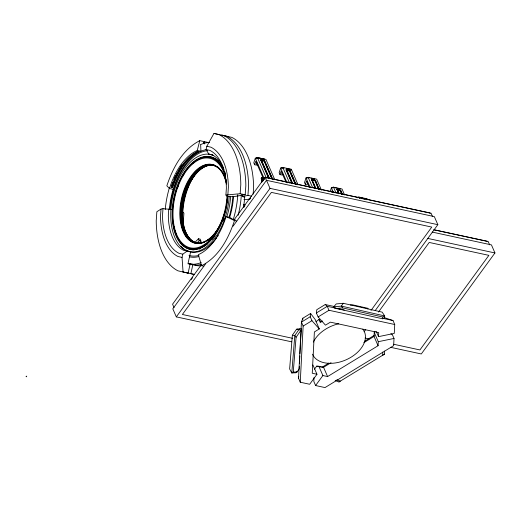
<?xml version="1.0" encoding="UTF-8"?>
<svg xmlns="http://www.w3.org/2000/svg" width="521" height="521" viewBox="0 0 521 521"><rect width="100%" height="100%" fill="white"/><g stroke="black" fill="none" stroke-linecap="round" stroke-linejoin="round"><path stroke-width="0.78" d="M313.922 377.66L313.87 381.58L315.596 385.54L325.013 387.578L393.642 345.644L394.013 338.455L392.287 334.489L390.854 333.733M382.785 352.072L382.655 355.231L384.459 354.15L384.583 351.089M299.321 366.471L299.204 368.881L297.087 371.916L295.902 372.743L291.78 372.977L289.637 368.94L292.366 335.224L296.547 329.226L301.418 328.744L300.448 343.137M299.477 363.254L299.822 356.012M299.94 353.596L300.37 344.746M261.386 180.963C262.232 179.869 260.695 181.66 261.842 181.92M261.418 181.171L261.451 181.464M261.776 181.412L261.679 181.927M261.718 181.855L261.373 181.301M261.542 181.341L262.004 180.865A2.455 1.596 -23.5 0 1 263.248 179.152L263.19 178.872M263.216 179.048L263.913 178.475M263.483 179.445L263.463 179.094M298.54 378.266L301.425 322.108L302.838 318.22L310.62 313.466L315.264 319.647L319.301 328.94L314.384 331.942L312.255 373.244L316.97 374.267L309.682 384.264L300.259 382.225L298.54 378.266L298.78 376.742M302.753 319.842L302.838 318.22M300.259 382.225L303.144 326.068L301.425 322.108L310.216 316.735L310.62 313.466M314.463 369.207L316.709 366.133L318.845 366.256L322.883 375.543L327.592 376.566L378.07 345.723L374.032 336.436L374.241 332.411L375.14 331.389M378.07 345.723L378.279 341.698L374.241 332.411M384.335 317.602L393.003 320.539L394.729 324.505L394.273 333.401L378.539 336.644L378.747 332.619L330.392 322.16L325.475 325.163L318.116 316.924L316.39 312.965L316.794 309.695L325.221 304.544L334.71 306.595M171.565 209.514L162.988 208.654L161.015 209.077L160.507 216.404A57.466 32.426 -77.8 0 0 177.935 256.482L182.05 257.452L183.066 272.027L188.101 273.115L190.198 263.711L188.074 263.248L190.614 251.871L187.019 251.018A50.14 28.29 -77.8 0 1 185.691 250.288M162.988 208.654L162.506 215.544A54.086 30.518 -77.8 0 0 178.905 253.258L182.78 254.176L187.124 251.115L190.614 251.871M168.771 208.908L168.329 215.303A50.14 28.29 -77.8 0 0 183.529 250.262L187.124 251.115M182.624 213.532L182.734 211.93L183.926 213.18L183.444 220.077A54.086 30.518 -77.8 0 0 183.783 226.674M225.906 195.036L226.381 188.14A54.086 30.518 -77.8 0 0 209.983 150.426L206.108 149.507L206.837 146.232L213.955 133.422L224.121 135.721A71.618 40.41 -77.8 0 1 245.84 185.665L245.202 194.795C239.165 195.388 233.134 197.544 227.097 196.287L225.906 195.036L240.168 193.708L245.202 194.795M227.872 194.607L228.38 187.28A57.466 32.426 -77.8 0 0 210.959 147.209L206.837 146.232M240.168 193.708L240.806 184.577A71.618 40.41 -77.8 0 0 219.087 134.633L213.955 133.422M244.408 197.068L242.291 196.612L242.402 195.036M242.291 196.612L247.944 195.388L248.582 186.257A71.618 40.41 -77.8 0 0 226.863 136.32L221.731 135.102L231.897 137.407A71.618 40.41 -77.8 0 1 253.61 187.352L253.134 194.196M300.389 331.102L299.451 328.855L294.808 335.524L291.78 372.977L293.251 372.137L296.071 337.302L300.389 331.102L301.027 331.063M367.885 308.979L367.963 308.334L352.417 304.798L350.327 304.987M382.694 318.774L382.896 317.055L384.7 315.941L382.167 312.138L343.202 303.281L336.26 303.919L333.7 306.81L333.629 307.423L336.253 308.491L382.694 318.774L384.42 318.331L384.7 315.941L341.411 306.107L333.7 306.81L335.465 308.562L342.636 307.904L382.896 317.055M182.05 257.452L182.78 254.176M261.679 180.943L262.213 180.403M199.764 140.663C182.37 149.592 172.822 167.99 166.844 185.815L169.52 188.524A54.77 30.902 -77.8 0 1 197.277 150.452L199.764 140.663L203.418 141.451L203.503 143.705M274.613 179.341L265.944 159.413L257.439 157.57L255.303 158.169L253.792 162.812L254.626 164.734L256.436 165.124L257.967 164.695M254.626 164.734L255.785 161.178L263.782 179.582M264.447 159.55L264.577 159.146L257.283 157.57L257.322 158.169M289.585 183.06L282.799 167.436L280.663 168.036L279.152 172.679L279.985 174.6L281.796 174.991L283.326 174.561M279.985 174.6L281.145 171.044L285.99 182.187M290.985 170.269L291.304 169.279L282.642 167.43L281.763 167.677L281.802 168.283M312.639 187.619L308.158 177.303L306.022 177.902L304.511 182.545L305.345 184.46L307.156 184.857M305.345 184.46L306.504 180.911L309.376 187.514M330.125 191.637L331.382 187.768L333.518 187.169L336.104 193.122M331.402 192.197L331.864 190.777L332.509 192.262M367.064 199.862L367.383 198.879L358.722 197.029M256.638 164.213L257.094 162.884M171.559 185.691L172.972 182.044M173.819 179.856L175.518 175.473M172.464 187.651L171.298 187.397C176.131 173.18 183.841 158.547 197.622 151.292L198.788 151.546C185.007 158.794 177.296 173.434 172.464 187.651L172.158 187.404C176.99 173.343 184.486 158.729 198.045 151.396M236.697 221.041L234.509 220.565C228.53 238.397 218.983 256.794 201.588 265.723L198.286 254.678A54.77 30.902 -77.8 0 0 226.042 216.606L229.689 217.394L233.245 219.523L235.427 219.999M262.05 181.223L261.816 182.018M263.313 178.762L263.489 179.478L263.984 179.231M263.483 179.341L263.906 178.996M262.356 178.436L262.688 177.987L262.506 178.775A1.244 0.808 -23.5 0 0 262.454 179.003M262.428 179.908L262.109 180.852M176.306 174.144L177.094 172.816M177.882 171.487L181.822 164.851M343.202 303.281L341.411 306.107L342.636 307.904M295.902 372.743L296.814 371.434M26.747 376.103L26.239 376.8L26.05 376.533M268.66 178.403L260.676 160.038L260.904 159.726L264.622 160.533L272.932 179.628M261.229 159.322L263.144 159.569L263.32 160.351L261.509 159.96L261.229 159.322L263.04 159.713L263.32 160.351M261.509 159.96L261.34 159.179M268.966 178.136L261.308 160.514L261.529 160.201L269.513 178.56M261.308 160.514L264.095 161.119L264.622 160.533M261.64 178.892L262.206 178.189L262.831 178.325A1.244 0.808 -23.5 0 1 263.379 177.993M262.239 179.953L261.575 178.358A0.97 0.495 36.1 0 1 262.063 177.85L262.688 177.987M262.402 180.794A2.188 1.42 -23.5 0 1 261.848 179.856L261.542 178.501A0.886 0.449 36.1 0 1 261.991 178.039M261.627 181.074L262.122 181.132A2.455 1.596 -23.5 0 1 263.365 179.426L263.919 179.087M261.737 178.299A0.97 0.495 36.1 0 0 261.249 178.801L262.122 180.403L263.821 178.866M262.122 180.403L262.643 179.999L262.206 178.189M263.385 179.087L263.893 178.775M201.503 264.596L172.575 304.192L174.034 307.553M233.942 220.025L265.104 177.283L431.075 213.187L432.534 216.547M191.214 279.556L192.646 277.589M243.802 207.423L244.759 206.108M249.539 199.55L250.497 198.24M205.795 263.58L172.816 308.823L176.319 316.879L291.649 341.835M233.043 226.205L266.511 180.312L434.338 216.619L437.842 224.675L375.218 310.575M176.319 316.879L270.015 188.368L266.511 180.312M291.832 183.229L286.036 169.905L286.263 169.592L289.982 170.4L296.104 184.467M286.589 169.188L288.504 169.436L288.68 170.217L286.869 169.826L286.589 169.188L288.4 169.579L288.68 170.217M286.869 169.826L286.7 169.045M292.138 182.962L286.667 170.38L286.889 170.067L289.683 170.673L295.479 183.998M295.251 184.31L289.455 170.986L289.683 170.673M289.982 170.4L289.761 170.706L286.036 169.905M315.218 188.55L311.623 179.458L315.342 180.259L319.165 189.045M312.059 178.911C312.359 180.631 311.545 177.57 313.863 179.302L314.039 180.084M313.863 179.302L311.955 179.055M318.318 188.895L315.042 180.54L318.859 189.318M318.937 189.357L315.342 180.259M338.363 193.33L336.983 189.325L340.701 190.126L342.31 193.825M337.315 188.921L339.223 189.169L339.399 189.95L337.588 189.553L337.315 188.921L339.119 189.312L339.399 189.95M337.588 189.553L337.419 188.778M339.217 193.499L337.608 189.8L337.387 190.113L340.174 190.719L340.701 190.126M362.675 198.788L364.479 199.178M315.596 385.54L322.883 375.543M370.998 310.444L431.772 227.084L271.402 192.386L182.389 314.476L292.743 338.35M364.075 331.773L365.514 329.806M378.441 312.072L429.206 242.447L488.88 255.355L419.919 349.943L393.661 344.257M432.209 232.079L491.446 244.896L494.95 252.952L421.307 353.961L390.503 347.299M194.548 242.786L198.416 238.761L200.227 239.152L201.178 242.584M197.101 242.916L199.25 240.682L201.06 241.073M263.339 178.215L263.365 179.426M263.47 178.97L263.887 178.716M262.825 179.563L263.222 179.087A2.455 1.596 -23.5 0 0 261.978 180.8L262.161 181.731M315.973 321.711L318.956 319.497L321.047 321.841M322.44 320.969L320.291 322.564L318.956 319.497M203.288 142.539L204.59 141.705L208.244 142.494M161.015 209.077L156.854 211.741L156.222 220.871A71.618 40.41 -77.8 0 0 177.935 270.809L183.066 272.027M250.594 198L248.81 199.139L246.843 199.563L243.952 199.432M335.205 380.519L338.956 381.958L340.337 381.092L336.846 379.75M261.588 180.741L261.887 180.592A2.455 1.596 -23.5 0 1 261.991 180.136M316.39 312.965L327.266 306.322L344.283 310.002M303.144 326.068L311.942 320.695L319.301 328.94M318.116 316.924L328.985 310.282L394.729 324.505M328.868 363.078L321.998 367.272L323.554 367.279L331.056 362.694M364.596 341.242L374.215 335.368M363.801 342.688L374.032 336.436M338.956 381.958L384.459 354.15M256.86 157.909L261.021 158.625M282.219 167.775L284.108 167.996M332.939 187.508L333.316 187.404M357.458 197.433L358.878 197.036L359.516 198.508M378.279 341.698L394.013 338.455M384.42 318.331L384.127 318.494M296.547 329.226L298.032 329.142M293.251 372.137L297.087 371.916M292.366 335.224L294.808 335.524L296.071 337.302M261.614 159.817L263.424 160.208M260.676 160.038L264.323 160.807L272.307 179.165M287.892 168.817L289.409 169.143M197.277 150.452L200.924 151.24L200.663 144.584M286.667 170.38L289.455 170.986M206.108 149.507L208.745 154.079L212.236 154.835M307.957 177.537L309.467 177.863M310.985 178.189L314.769 179.009M312.333 179.543L314.143 179.934M311.395 179.765L315.12 180.572M314.814 180.852L312.027 180.246L312.248 179.934L315.752 187.983M334.072 187.567L340.128 188.876M336.755 189.631L340.48 190.439L341.763 193.395M359.431 197.433L363.215 198.254M265.085 177.381L429.897 213.03L430.125 213.564M261.881 178.638L262.506 178.775M262.643 179.999L262.076 179.511L262.467 179.595L261.75 179.953L262.317 180.448M270.015 188.368L437.842 224.675M433.915 229.728L488.177 241.464L489.642 244.824M433.973 229.839L486.998 241.308M247.944 195.388L251.539 196.163M427.819 238.429L494.95 252.952M170.992 187.15L172.158 187.404M169.52 188.524L173.161 189.312M244.896 205.027L243.457 204.714L244.942 205.079M201.588 265.723L203.783 266.198M193.643 264.453L195.056 264.759M194.437 274.489L190.842 273.707L192.939 264.303L189.983 263.6M383.482 318.481L393.003 320.539M365.019 338.064L368.998 338.924M318.845 366.256L323.554 367.279L327.592 376.566M316.709 366.133L318.22 366.458M319.731 366.784L321.242 367.11M208.745 154.079L212.34 154.932A50.14 28.29 -77.8 0 1 223.346 167.742M185.71 272.496L194.405 274.45M182.969 271.903L188.101 273.115M226.042 216.606L234.509 220.565M325.221 304.544L327.266 306.322L328.985 310.282M344.615 194.965L342.023 189.012L333.362 187.163L332.483 187.41L332.522 188.009M340.402 190.406L342.01 194.099M340.174 190.719L341.783 194.411M336.983 189.325L338.91 193.76M331.382 187.768L333.316 192.203M321.47 190.191L316.664 179.146L308.002 177.296L308.041 177.902M311.623 179.458L315.439 188.244M376.364 331.643L378.539 336.644M306.022 177.902L310.171 187.43M291.304 169.279L298.097 184.903M290.08 171.448L295.231 183.294M286.889 170.067L292.685 183.392M286.263 169.592L292.379 183.659M280.663 168.036L287.104 182.845M264.401 160.839L272.385 179.204M264.095 161.119L271.76 178.742M260.904 159.726L268.888 178.091M257.439 157.57L266.42 178.234M265.104 177.283L266.563 180.644M255.303 158.169L264.258 178.755M261.978 179.641L261.477 178.488A0.97 0.495 36.1 0 1 261.868 177.967M261.907 179.83L261.34 178.67A0.97 0.495 36.1 0 1 261.829 178.169A0.886 0.449 36.1 0 0 261.412 178.69M310.216 316.735L311.942 320.695M312.932 364.98L316.97 374.267M198.416 238.761L199.25 240.682M262.18 181.555L261.887 180.592L261.861 181.047M261.75 180.54L261.796 180.898M197.563 150.706L197.622 151.292M357.842 197.277L357.881 197.876M307.123 177.544L307.162 178.149M307.305 183.086L307.357 183.939M289.936 169.012L289.976 169.612M282.642 167.43L282.636 168.296M281.946 173.219L281.998 174.079M264.577 159.146L264.616 159.752M257.237 157.804L257.276 158.43M256.404 157.811L256.443 158.417M204.59 141.705L204.681 143.959M362.857 329.155A28.271 18.359 -23.5 0 1 347.898 358.962A28.271 18.359 -23.5 0 1 312.541 354.228M313.342 342.082A28.271 18.359 -23.5 0 1 338.741 323.762M262.623 177.954A0.918 0.593 -23.5 0 1 262.766 177.798M262.76 177.987A0.749 0.488 -23.5 0 1 262.877 177.856M261.939 179.452A2.188 1.42 -23.5 0 1 263.463 178.084M262.245 179.68A2.455 1.596 -23.5 0 1 263.131 178.885M262.766 181.406A1.954 1.27 -23.5 0 1 262.845 181.047M263.046 180.683A1.954 1.27 -23.5 0 1 263.359 180.344M262.454 181.529A2.195 1.426 -23.5 0 1 264.03 179.374M262.402 180.917A2.24 1.459 -23.5 0 1 261.835 179.953M261.926 179.537A2.24 1.459 -23.5 0 1 263.489 178.13M262.239 180.982A2.442 1.583 -23.5 0 1 263.424 177.954M261.705 180.201A2.358 1.53 -23.5 0 1 263.392 177.889M244.72 197.003A61.901 34.927 -77.8 0 1 243.483 207.338M201.041 265.756A61.901 34.927 -77.8 0 1 194.945 265.28M224.89 171.871A50.14 28.29 -77.8 0 1 225.534 174.099M184.395 249.416A50.14 28.29 -77.8 0 1 180.813 246.068M237.791 194.698A61.901 34.927 -77.8 0 1 233.362 219.217M201.204 262.577A61.901 34.927 -77.8 0 1 187.964 263.769M165.235 209.618A61.901 34.927 -77.8 0 1 169.488 187.488M200.859 144.46A61.901 34.927 -77.8 0 1 209.566 142.415M227.045 195.284A45.815 25.848 -77.8 0 1 187.762 247.013A45.815 25.848 -77.8 0 1 182.643 176.586A45.815 25.848 -77.8 0 1 225.912 179.719M226.335 182.031A45.815 25.848 -77.8 0 1 226.557 183.535M220.624 223.678A40.228 22.696 -77.8 0 1 184.317 234.118A40.228 22.696 -77.8 0 1 193.187 173.428A40.228 22.696 -77.8 0 1 226.414 184.063M227.071 199.901A40.228 22.696 -77.8 0 1 226.817 202.291M224.323 214.131A40.228 22.696 -77.8 0 1 220.95 222.988M217.641 166.876A40.228 22.696 -77.8 0 1 218.892 167.879M221.51 170.738A40.228 22.696 -77.8 0 1 222.33 171.917M223.112 173.193A40.228 22.696 -77.8 0 1 223.828 174.542M225.306 178.032A40.228 22.696 -77.8 0 1 226.023 180.246M209.279 239.354A40.228 22.696 -77.8 0 1 207.228 240.774M204.473 242.213A40.228 22.696 -77.8 0 1 181.061 203.874A40.228 22.696 -77.8 0 1 215.661 165.685M192.692 241.998A40.228 22.696 -77.8 0 1 182.825 198.879A40.228 22.696 -77.8 0 1 209.956 164.512M192.868 242.252A40.228 22.696 -77.8 0 1 184.037 231.969M183.757 231.298A40.228 22.696 -77.8 0 1 181.204 221.477M181.002 219.908A40.228 22.696 -77.8 0 1 209.468 164.408M204.792 241.757A39.681 22.39 -77.8 0 1 182.897 197.726A39.681 22.39 -77.8 0 1 221.685 171.389M222.584 172.698A39.681 22.39 -77.8 0 1 224.186 175.636M225.346 178.456A39.681 22.39 -77.8 0 1 226.049 180.637M218.162 229.168A39.681 22.39 -77.8 0 1 217.322 230.451M216.462 231.676A39.681 22.39 -77.8 0 1 214.496 234.163M211.904 236.912A39.681 22.39 -77.8 0 1 205.469 241.451M220.207 224.968A39.681 22.39 -77.8 0 1 185.951 235.238A39.681 22.39 -77.8 0 1 190.64 178.345A39.681 22.39 -77.8 0 1 224.212 176.352M224.492 177.01A39.681 22.39 -77.8 0 1 226.485 183.659M183.379 225.437A45.815 25.848 -77.8 0 1 195.03 174.418M194.711 242.649A40.228 22.696 -77.8 0 1 183.653 201.751A40.228 22.696 -77.8 0 1 209.006 165.118M192.842 241.777A40.228 22.696 -77.8 0 1 191.559 240.858M190.334 239.777A40.228 22.696 -77.8 0 1 182.878 224.037M182.741 223.288A40.228 22.696 -77.8 0 1 182.22 219.387M182.09 217.765A40.228 22.696 -77.8 0 1 182.096 209.794M182.22 208.198A40.228 22.696 -77.8 0 1 204.675 166.316M193.174 242.102A40.228 22.696 -77.8 0 1 183.171 199.621A40.228 22.696 -77.8 0 1 209.683 164.682M198.957 243.261A39.681 22.39 -77.8 0 1 183.613 199.055A39.681 22.39 -77.8 0 1 216.13 166.179M198.547 243.268A39.681 22.39 -77.8 0 1 183.939 199.126A39.681 22.39 -77.8 0 1 215.772 165.978M241.327 194.659A61.901 34.927 -77.8 0 1 238.149 215.323M201.503 264.362A61.901 34.927 -77.8 0 1 189.976 264.114M233.558 196.397A54.77 30.902 -77.8 0 1 229.689 217.394M198.859 256.547A54.77 30.902 -77.8 0 1 189.514 256.814M169.351 209.527A54.77 30.902 -77.8 0 1 206.296 149.657M232.887 196.143A53.578 30.231 -77.8 0 1 229.071 217.088M198.911 255.394A53.578 30.231 -77.8 0 1 188.999 255.446M170.022 209.755A53.578 30.231 -77.8 0 1 207.677 150.654M230.634 196.248A49.697 28.036 -77.8 0 1 227.065 216.091M218.208 235.525A49.697 28.036 -77.8 0 1 217.355 236.788M216.495 238.006A49.697 28.036 -77.8 0 1 185.834 249.872M208.582 154.424A49.697 28.036 -77.8 0 1 212.633 154.952M229.207 196.749A49.697 28.036 -77.8 0 1 193.174 251.988A49.697 28.036 -77.8 0 1 172.568 197.531A49.697 28.036 -77.8 0 1 213.584 155.466M227.918 195.824A47.365 26.727 -77.8 0 1 189.279 249.168A47.365 26.727 -77.8 0 1 178.69 182.474A47.365 26.727 -77.8 0 1 223.717 169.358M227.514 195.935A46.675 26.337 -77.8 0 1 188.061 248.048A46.675 26.337 -77.8 0 1 181.08 178.384A46.675 26.337 -77.8 0 1 225.463 175.505M192.21 163.783A47.365 26.727 -77.8 0 1 215.798 158.912M217.023 159.732A47.365 26.727 -77.8 0 1 218.781 161.191M200.65 248.615A47.365 26.727 -77.8 0 1 199.185 249.116M194.118 249.885A47.365 26.727 -77.8 0 1 176.932 236.176M176.111 234.131A47.365 26.727 -77.8 0 1 174.939 230.445M174.542 228.895A47.365 26.727 -77.8 0 1 174.034 226.505M177.505 188.009A47.365 26.727 -77.8 0 1 178.338 185.71M182.754 176.209A47.365 26.727 -77.8 0 1 183.978 174.105M206.101 157.362A46.675 26.337 -77.8 0 1 223.9 169.299M224.03 218.266A46.675 26.337 -77.8 0 1 223.209 220.526M215.088 235.798A46.675 26.337 -77.8 0 1 212.138 239.471M207.859 243.613A46.675 26.337 -77.8 0 1 186.29 246.941"/></g></svg>
